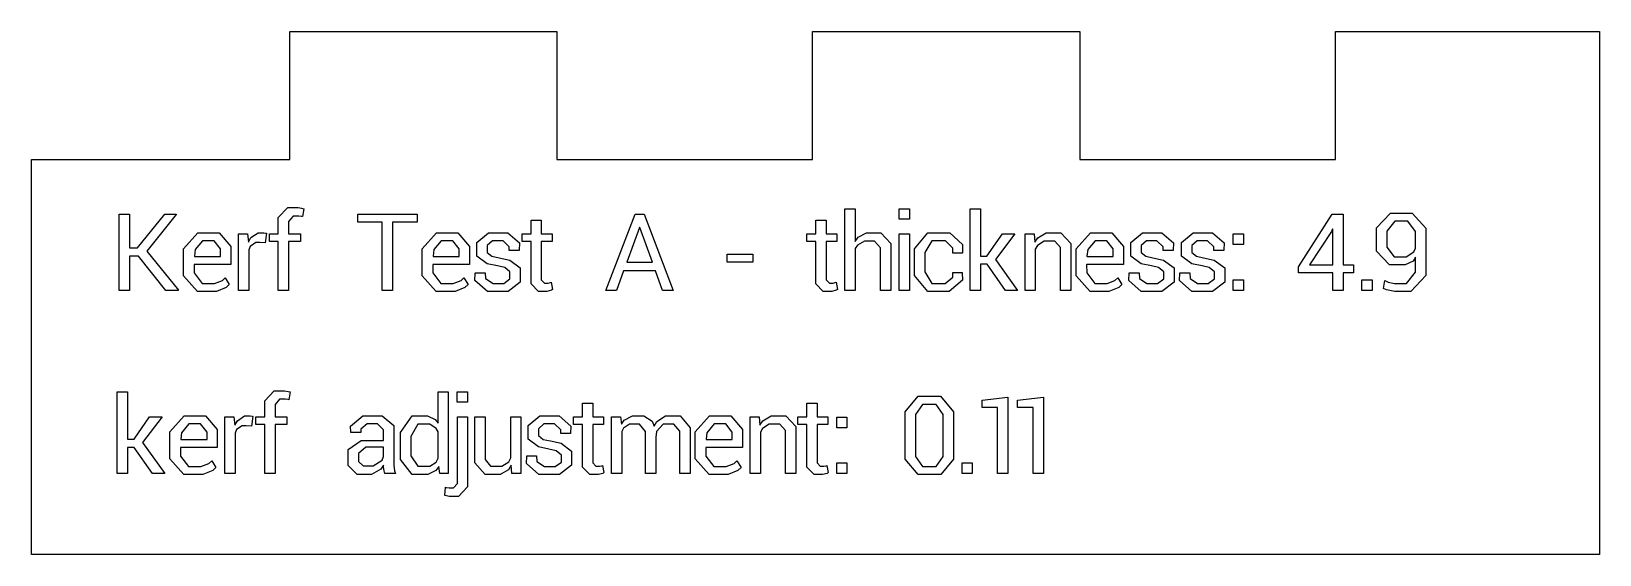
# Model space of a CAD drawing. Header units: millimetres. Extents: x 0 to 60, y 0 to 20.
import ezdxf

# ---------------------------------------------------------------- set-up
doc = ezdxf.new("R2010")
doc.units = ezdxf.units.MM

msp = doc.modelspace()

# ---------------------------------------------------------------- linework, layer by layer
at = {"color": 1}
msp.add_lwpolyline([(0, 0), (0, 15.1), (9.89, 15.1), (9.89, 20), (20.11, 20), (20.11, 15.1), (29.89, 15.1), (29.89, 20), (40.11, 20), (40.11, 15.1), (49.89, 15.1), (49.89, 20), (60, 20), (60, 0), (0, 0)], dxfattribs=at)
at = {"color": 0}
for points in [[(9.448, 12.264), (9.448, 12.538), (9.448, 12.884), (9.81, 13.262), (10.134, 13.262), (10.202, 13.262), (10.34, 13.24), (10.424, 13.22), (10.376, 12.92), (10.34, 12.928), (10.238, 12.94), (10.182, 12.94), (10.01, 12.94), (9.842, 12.734), (9.842, 12.538), (9.842, 12.264), (10.292, 12.264), (10.292, 11.972), (9.842, 11.972), (9.842, 10.1), (9.448, 10.1), (9.448, 11.972), (9.11, 11.972), (9.11, 12.264), (9.448, 12.264)], [(32.886, 11.888), (32.886, 11.456), (32.886, 10.1), (32.492, 10.1), (32.492, 11.46), (32.492, 11.728), (32.262, 11.984), (32.034, 11.984), (31.87, 11.984), (31.604, 11.83), (31.518, 11.698), (31.518, 10.1), (31.124, 10.1), (31.124, 13.22), (31.518, 13.22), (31.518, 11.974), (31.63, 12.13), (31.956, 12.304), (32.154, 12.304), (32.5, 12.304), (32.886, 11.888)], [(33.204, 13.22), (33.598, 13.22), (33.598, 12.818), (33.204, 12.818), (33.204, 13.22)], [(36.308, 13.22), (36.308, 11.412), (36.56, 11.412), (37.152, 12.264), (37.624, 12.264), (36.884, 11.28), (37.73, 10.1), (37.266, 10.1), (36.564, 11.098), (36.308, 11.098), (36.308, 10.1), (35.914, 10.1), (35.914, 13.22), (36.308, 13.22)], [(3.754, 13.012), (3.754, 11.724), (4.058, 11.724), (5.1, 13.012), (5.536, 13.012), (5.542, 13.002), (4.412, 11.604), (5.624, 10.11), (5.618, 10.1), (5.148, 10.1), (4.094, 11.414), (3.754, 11.414), (3.754, 10.1), (3.36, 10.1), (3.36, 13.012), (3.754, 13.012)], [(13.426, 12.702), (12.492, 12.702), (12.492, 13.012), (14.756, 13.012), (14.756, 12.702), (13.82, 12.702), (13.82, 10.1), (13.426, 10.1), (13.426, 12.702)], [(19.51, 10.658), (19.51, 10.506), (19.636, 10.382), (19.74, 10.382), (19.774, 10.382), (19.856, 10.398), (19.888, 10.41), (19.94, 10.14), (19.896, 10.104), (19.726, 10.058), (19.64, 10.058), (19.4, 10.058), (19.116, 10.348), (19.116, 10.658), (19.116, 11.972), (18.772, 11.972), (18.772, 12.264), (19.116, 12.264), (19.116, 12.786), (19.51, 12.786), (19.51, 12.264), (19.92, 12.264), (19.92, 11.972), (19.51, 11.972), (19.51, 10.658)], [(24.552, 10.1), (24.15, 10.1), (23.878, 10.85), (22.658, 10.85), (22.382, 10.1), (21.98, 10.1), (23.106, 13.012), (23.444, 13.012), (24.552, 10.1)], [(30.408, 11.972), (30.408, 10.658), (30.408, 10.506), (30.534, 10.382), (30.638, 10.382), (30.672, 10.382), (30.754, 10.398), (30.786, 10.41), (30.838, 10.14), (30.794, 10.104), (30.624, 10.058), (30.538, 10.058), (30.298, 10.058), (30.014, 10.348), (30.014, 10.658), (30.014, 11.972), (29.67, 11.972), (29.67, 12.264), (30.014, 12.264), (30.014, 12.786), (30.408, 12.786), (30.408, 12.264), (30.818, 12.264), (30.818, 11.972), (30.408, 11.972)], [(49.792, 10.772), (48.484, 10.772), (48.484, 10.994), (49.768, 13.012), (50.184, 13.012), (50.184, 11.08), (50.586, 11.08), (50.586, 10.772), (50.184, 10.772), (50.184, 10.1), (49.792, 10.1), (49.792, 10.772)], [(52.566, 11.076), (52.386, 11.076), (51.964, 11.076), (51.468, 11.598), (51.468, 12.056), (51.468, 12.494), (51.994, 13.054), (52.37, 13.054), (52.826, 13.054), (53.352, 12.484), (53.352, 11.93), (53.352, 11.236), (53.352, 10.666), (52.782, 10.058), (52.324, 10.058), (52.17, 10.058), (51.852, 10.116), (51.726, 10.176), (51.786, 10.478), (51.904, 10.416), (52.158, 10.366), (52.324, 10.366), (52.612, 10.366), (52.958, 10.802), (52.958, 11.232), (52.958, 11.364), (52.86, 11.222), (52.566, 11.076)], [(52.664, 12.744), (52.382, 12.744), (52.166, 12.744), (51.862, 12.358), (51.862, 12.056), (51.862, 11.756), (52.144, 11.384), (52.386, 11.384), (52.604, 11.384), (52.894, 11.572), (52.958, 11.718), (52.958, 11.97), (52.958, 12.352), (52.664, 12.744)], [(6.372, 12.304), (6.748, 12.304), (7.186, 12.304), (7.634, 11.776), (7.634, 11.336), (7.634, 11.09), (6.23, 11.09), (6.224, 11.08), (6.23, 10.768), (6.534, 10.366), (6.808, 10.366), (7.008, 10.366), (7.31, 10.48), (7.42, 10.58), (7.574, 10.324), (7.458, 10.21), (7.078, 10.058), (6.808, 10.058), (6.356, 10.058), (5.822, 10.66), (5.822, 11.14), (5.822, 11.228), (5.822, 11.69), (6.372, 12.304)], [(8.314, 10.1), (7.92, 10.1), (7.92, 12.264), (8.272, 12.264), (8.31, 11.948), (8.402, 12.116), (8.672, 12.304), (8.848, 12.304), (8.892, 12.304), (8.972, 12.29), (8.998, 12.282), (8.944, 11.916), (8.742, 11.928), (8.586, 11.928), (8.372, 11.78), (8.314, 11.646), (8.314, 10.1)], [(15.504, 12.304), (15.88, 12.304), (16.318, 12.304), (16.766, 11.776), (16.766, 11.336), (16.766, 11.09), (15.362, 11.09), (15.356, 11.08), (15.362, 10.768), (15.666, 10.366), (15.94, 10.366), (16.14, 10.366), (16.442, 10.48), (16.552, 10.58), (16.706, 10.324), (16.59, 10.21), (16.21, 10.058), (15.94, 10.058), (15.488, 10.058), (14.954, 10.66), (14.954, 11.14), (14.954, 11.228), (14.954, 11.69), (15.504, 12.304)], [(17.442, 11.12), (17.044, 11.414), (17.044, 11.668), (17.044, 11.932), (17.492, 12.304), (17.852, 12.304), (18.23, 12.304), (18.676, 11.916), (18.666, 11.638), (18.662, 11.626), (18.286, 11.626), (18.286, 11.768), (18.048, 11.994), (17.852, 11.994), (17.642, 11.994), (17.438, 11.81), (17.438, 11.68), (17.438, 11.552), (17.618, 11.404), (17.894, 11.346), (18.304, 11.258), (18.704, 10.956), (18.704, 10.702), (18.704, 10.414), (18.238, 10.058), (17.862, 10.058), (17.448, 10.058), (16.972, 10.478), (16.984, 10.758), (16.988, 10.77), (17.364, 10.77), (17.374, 10.56), (17.666, 10.366), (17.862, 10.366), (18.072, 10.366), (18.31, 10.536), (18.31, 10.674), (18.31, 10.804), (18.112, 10.972), (17.836, 11.034), (17.442, 11.12)], [(23.28, 12.506), (23.268, 12.506), (22.78, 11.18), (23.76, 11.18), (23.28, 12.506)], [(33.204, 10.1), (33.204, 12.264), (33.598, 12.264), (33.598, 10.1), (33.204, 10.1)], [(35.612, 10.784), (35.616, 10.772), (35.626, 10.492), (35.108, 10.058), (34.764, 10.058), (34.292, 10.058), (33.792, 10.674), (33.792, 11.14), (33.792, 11.224), (33.792, 11.686), (34.294, 12.304), (34.764, 12.304), (35.144, 12.304), (35.626, 11.856), (35.618, 11.53), (35.614, 11.518), (35.258, 11.518), (35.258, 11.716), (34.978, 11.994), (34.764, 11.994), (34.454, 11.994), (34.188, 11.548), (34.188, 11.224), (34.188, 11.14), (34.188, 10.808), (34.452, 10.366), (34.764, 10.366), (34.96, 10.366), (35.258, 10.608), (35.258, 10.784), (35.612, 10.784)], [(39.388, 12.304), (39.772, 11.894), (39.772, 11.466), (39.772, 10.1), (39.378, 10.1), (39.378, 11.458), (39.378, 11.744), (39.152, 11.984), (38.92, 11.984), (38.75, 11.984), (38.488, 11.82), (38.41, 11.678), (38.41, 10.1), (38.016, 10.1), (38.016, 12.264), (38.368, 12.264), (38.396, 11.942), (38.504, 12.114), (38.83, 12.304), (39.038, 12.304), (39.388, 12.304)], [(40.52, 12.304), (40.896, 12.304), (41.334, 12.304), (41.782, 11.776), (41.782, 11.336), (41.782, 11.09), (40.378, 11.09), (40.372, 11.08), (40.378, 10.768), (40.682, 10.366), (40.956, 10.366), (41.156, 10.366), (41.458, 10.48), (41.568, 10.58), (41.722, 10.324), (41.606, 10.21), (41.226, 10.058), (40.956, 10.058), (40.504, 10.058), (39.97, 10.66), (39.97, 11.14), (39.97, 11.228), (39.97, 11.69), (40.52, 12.304)], [(42.458, 11.12), (42.06, 11.414), (42.06, 11.668), (42.06, 11.932), (42.508, 12.304), (42.868, 12.304), (43.246, 12.304), (43.692, 11.916), (43.682, 11.638), (43.678, 11.626), (43.302, 11.626), (43.302, 11.768), (43.064, 11.994), (42.868, 11.994), (42.658, 11.994), (42.454, 11.81), (42.454, 11.68), (42.454, 11.552), (42.634, 11.404), (42.91, 11.346), (43.32, 11.258), (43.72, 10.956), (43.72, 10.702), (43.72, 10.414), (43.254, 10.058), (42.878, 10.058), (42.464, 10.058), (41.988, 10.478), (42, 10.758), (42.004, 10.77), (42.38, 10.77), (42.39, 10.56), (42.682, 10.366), (42.878, 10.366), (43.088, 10.366), (43.326, 10.536), (43.326, 10.674), (43.326, 10.804), (43.128, 10.972), (42.852, 11.034), (42.458, 11.12)], [(43.998, 11.414), (43.998, 11.668), (43.998, 11.932), (44.446, 12.304), (44.806, 12.304), (45.184, 12.304), (45.63, 11.916), (45.62, 11.638), (45.616, 11.626), (45.24, 11.626), (45.24, 11.768), (45.002, 11.994), (44.806, 11.994), (44.596, 11.994), (44.392, 11.81), (44.392, 11.68), (44.392, 11.552), (44.572, 11.404), (44.848, 11.346), (45.258, 11.258), (45.658, 10.956), (45.658, 10.702), (45.658, 10.414), (45.192, 10.058), (44.816, 10.058), (44.402, 10.058), (43.926, 10.478), (43.938, 10.758), (43.942, 10.77), (44.318, 10.77), (44.328, 10.56), (44.62, 10.366), (44.816, 10.366), (45.026, 10.366), (45.264, 10.536), (45.264, 10.674), (45.264, 10.804), (45.066, 10.972), (44.79, 11.034), (44.396, 11.12), (43.998, 11.414)], [(45.98, 12.256), (46.374, 12.256), (46.374, 11.852), (45.98, 11.852), (45.98, 12.256)], [(49.792, 11.08), (49.792, 12.446), (49.78, 12.448), (49.742, 12.348), (48.904, 11.08), (49.792, 11.08)], [(7.24, 11.45), (7.24, 11.682), (6.992, 11.994), (6.748, 11.994), (6.55, 11.994), (6.27, 11.66), (6.238, 11.408), (6.242, 11.398), (7.24, 11.398), (7.24, 11.45)], [(16.372, 11.45), (16.372, 11.682), (16.124, 11.994), (15.88, 11.994), (15.682, 11.994), (15.402, 11.66), (15.37, 11.408), (15.374, 11.398), (16.372, 11.398), (16.372, 11.45)], [(26.622, 11.176), (26.622, 11.484), (27.602, 11.484), (27.602, 11.176), (26.622, 11.176)], [(41.388, 11.45), (41.388, 11.682), (41.14, 11.994), (40.896, 11.994), (40.698, 11.994), (40.418, 11.66), (40.386, 11.408), (40.39, 11.398), (41.388, 11.398), (41.388, 11.45)], [(45.98, 10.504), (46.374, 10.504), (46.374, 10.1), (45.98, 10.1), (45.98, 10.504)], [(50.908, 10.1), (50.908, 10.504), (51.302, 10.504), (51.302, 10.1), (50.908, 10.1)], [(3.682, 6.22), (3.682, 4.412), (3.934, 4.412), (4.526, 5.264), (4.998, 5.264), (4.258, 4.28), (5.104, 3.1), (4.64, 3.1), (3.938, 4.098), (3.682, 4.098), (3.682, 3.1), (3.288, 3.1), (3.288, 6.22), (3.682, 6.22)], [(8.928, 5.538), (8.928, 5.884), (9.29, 6.262), (9.614, 6.262), (9.682, 6.262), (9.82, 6.24), (9.904, 6.22), (9.856, 5.92), (9.82, 5.928), (9.718, 5.94), (9.662, 5.94), (9.49, 5.94), (9.322, 5.734), (9.322, 5.538), (9.322, 5.264), (9.772, 5.264), (9.772, 4.972), (9.322, 4.972), (9.322, 3.1), (8.928, 3.1), (8.928, 4.972), (8.59, 4.972), (8.59, 5.264), (8.928, 5.264), (8.928, 5.538)], [(15.454, 5.164), (15.558, 5.03), (15.558, 6.22), (15.952, 6.22), (15.952, 3.1), (15.63, 3.1), (15.584, 3.366), (15.478, 3.214), (15.17, 3.058), (14.966, 3.058), (14.57, 3.058), (14.122, 3.632), (14.122, 4.1), (14.122, 4.142), (14.122, 4.664), (14.568, 5.304), (14.97, 5.304), (15.16, 5.304), (15.454, 5.164)], [(16.286, 5.826), (16.286, 6.22), (16.68, 6.22), (16.68, 5.826), (16.286, 5.826)], [(33.43, 4.21), (33.43, 4.9), (33.43, 5.456), (33.928, 6.054), (34.356, 6.054), (34.786, 6.054), (35.284, 5.456), (35.284, 4.9), (35.284, 4.21), (35.284, 3.652), (34.79, 3.058), (34.36, 3.058), (33.93, 3.058), (33.43, 3.654), (33.43, 4.21)], [(37.362, 6.012), (37.362, 3.1), (36.968, 3.1), (36.968, 5.628), (36.372, 5.62), (36.372, 5.904), (37.362, 6.012)], [(37.734, 5.904), (38.724, 6.012), (38.724, 3.1), (38.33, 3.1), (38.33, 5.628), (37.734, 5.62), (37.734, 5.904)], [(21.476, 4.972), (21.476, 3.658), (21.476, 3.506), (21.602, 3.382), (21.706, 3.382), (21.74, 3.382), (21.822, 3.398), (21.854, 3.41), (21.906, 3.14), (21.862, 3.104), (21.692, 3.058), (21.606, 3.058), (21.366, 3.058), (21.082, 3.348), (21.082, 3.658), (21.082, 4.972), (20.738, 4.972), (20.738, 5.264), (21.082, 5.264), (21.082, 5.786), (21.476, 5.786), (21.476, 5.264), (21.886, 5.264), (21.886, 4.972), (21.476, 4.972)], [(30.058, 3.658), (30.058, 3.506), (30.184, 3.382), (30.288, 3.382), (30.322, 3.382), (30.404, 3.398), (30.436, 3.41), (30.488, 3.14), (30.444, 3.104), (30.274, 3.058), (30.188, 3.058), (29.948, 3.058), (29.664, 3.348), (29.664, 3.658), (29.664, 4.972), (29.32, 4.972), (29.32, 5.264), (29.664, 5.264), (29.664, 5.786), (30.058, 5.786), (30.058, 5.264), (30.468, 5.264), (30.468, 4.972), (30.058, 4.972), (30.058, 3.658)], [(33.824, 4.984), (33.824, 4.13), (33.824, 3.752), (34.1, 3.366), (34.36, 3.366), (34.62, 3.366), (34.89, 3.75), (34.89, 4.13), (34.89, 4.984), (34.89, 5.362), (34.616, 5.744), (34.356, 5.744), (34.096, 5.744), (33.824, 5.362), (33.824, 4.984)], [(5.852, 5.304), (6.228, 5.304), (6.666, 5.304), (7.114, 4.776), (7.114, 4.336), (7.114, 4.09), (5.71, 4.09), (5.704, 4.08), (5.71, 3.768), (6.014, 3.366), (6.288, 3.366), (6.488, 3.366), (6.79, 3.48), (6.9, 3.58), (7.054, 3.324), (6.938, 3.21), (6.558, 3.058), (6.288, 3.058), (5.836, 3.058), (5.302, 3.66), (5.302, 4.14), (5.302, 4.228), (5.302, 4.69), (5.852, 5.304)], [(6.72, 4.45), (6.72, 4.682), (6.472, 4.994), (6.228, 4.994), (6.03, 4.994), (5.75, 4.66), (5.718, 4.408), (5.722, 4.398), (6.72, 4.398), (6.72, 4.45)], [(7.794, 4.646), (7.794, 3.1), (7.4, 3.1), (7.4, 5.264), (7.752, 5.264), (7.79, 4.948), (7.882, 5.116), (8.152, 5.304), (8.328, 5.304), (8.372, 5.304), (8.452, 5.29), (8.478, 5.282), (8.424, 4.916), (8.222, 4.928), (8.066, 4.928), (7.852, 4.78), (7.794, 4.646)], [(12.808, 3.058), (12.47, 3.058), (12.116, 3.404), (12.116, 3.708), (12.116, 4.018), (12.618, 4.368), (13.048, 4.368), (13.476, 4.368), (13.476, 4.582), (13.476, 4.772), (13.244, 4.994), (13.032, 4.994), (12.842, 4.994), (12.604, 4.8), (12.604, 4.664), (12.228, 4.664), (12.224, 4.676), (12.212, 4.912), (12.682, 5.304), (13.054, 5.304), (13.422, 5.304), (13.87, 4.93), (13.87, 4.578), (13.87, 3.536), (13.87, 3.42), (13.894, 3.204), (13.926, 3.1), (13.52, 3.1), (13.5, 3.198), (13.478, 3.348), (13.476, 3.424), (13.366, 3.268), (13.012, 3.058), (12.808, 3.058)], [(15.482, 3.538), (15.558, 3.682), (15.558, 4.692), (15.482, 4.826), (15.24, 4.984), (15.07, 4.984), (14.786, 4.984), (14.516, 4.516), (14.516, 4.142), (14.516, 4.1), (14.516, 3.772), (14.784, 3.378), (15.066, 3.378), (15.242, 3.378), (15.482, 3.538)], [(15.98, 2.226), (15.878, 2.244), (15.82, 2.262), (15.848, 2.572), (15.876, 2.562), (15.98, 2.548), (16.014, 2.548), (16.144, 2.548), (16.298, 2.724), (16.298, 2.922), (16.298, 5.264), (16.692, 5.264), (16.692, 2.922), (16.692, 2.588), (16.348, 2.226), (16.042, 2.226), (15.98, 2.226)], [(17.366, 3.058), (16.97, 3.51), (16.97, 3.988), (16.97, 5.264), (17.364, 5.264), (17.364, 3.984), (17.364, 3.638), (17.568, 3.378), (17.784, 3.378), (17.994, 3.378), (18.268, 3.548), (18.338, 3.704), (18.338, 5.264), (18.732, 5.264), (18.732, 3.1), (18.378, 3.1), (18.352, 3.42), (18.25, 3.246), (17.93, 3.058), (17.72, 3.058), (17.366, 3.058)], [(19.408, 4.12), (19.01, 4.414), (19.01, 4.668), (19.01, 4.932), (19.458, 5.304), (19.818, 5.304), (20.196, 5.304), (20.642, 4.916), (20.632, 4.638), (20.628, 4.626), (20.252, 4.626), (20.252, 4.768), (20.014, 4.994), (19.818, 4.994), (19.608, 4.994), (19.404, 4.81), (19.404, 4.68), (19.404, 4.552), (19.584, 4.404), (19.86, 4.346), (20.27, 4.258), (20.67, 3.956), (20.67, 3.702), (20.67, 3.414), (20.204, 3.058), (19.828, 3.058), (19.414, 3.058), (18.938, 3.478), (18.95, 3.758), (18.954, 3.77), (19.33, 3.77), (19.34, 3.56), (19.632, 3.366), (19.828, 3.366), (20.038, 3.366), (20.276, 3.536), (20.276, 3.674), (20.276, 3.804), (20.078, 3.972), (19.802, 4.034), (19.408, 4.12)], [(23.436, 5.304), (23.746, 5.104), (23.824, 4.904), (23.926, 5.088), (24.262, 5.304), (24.486, 5.304), (24.816, 5.304), (25.2, 4.85), (25.2, 4.394), (25.2, 3.1), (24.806, 3.1), (24.806, 4.398), (24.806, 4.718), (24.586, 4.984), (24.368, 4.984), (24.166, 4.984), (23.916, 4.704), (23.894, 4.49), (23.894, 4.474), (23.894, 3.1), (23.498, 3.1), (23.498, 4.398), (23.498, 4.702), (23.272, 4.984), (23.06, 4.984), (22.88, 4.984), (22.648, 4.836), (22.586, 4.702), (22.586, 3.1), (22.192, 3.1), (22.192, 5.264), (22.544, 5.264), (22.572, 4.98), (22.678, 5.134), (23.004, 5.304), (23.22, 5.304), (23.436, 5.304)], [(25.948, 5.304), (26.324, 5.304), (26.762, 5.304), (27.21, 4.776), (27.21, 4.336), (27.21, 4.09), (25.806, 4.09), (25.8, 4.08), (25.806, 3.768), (26.11, 3.366), (26.384, 3.366), (26.584, 3.366), (26.886, 3.48), (26.996, 3.58), (27.15, 3.324), (27.034, 3.21), (26.654, 3.058), (26.384, 3.058), (25.932, 3.058), (25.398, 3.66), (25.398, 4.14), (25.398, 4.228), (25.398, 4.69), (25.948, 5.304)], [(26.816, 4.45), (26.816, 4.682), (26.568, 4.994), (26.324, 4.994), (26.126, 4.994), (25.846, 4.66), (25.814, 4.408), (25.818, 4.398), (26.816, 4.398), (26.816, 4.45)], [(28.518, 5.304), (28.868, 5.304), (29.252, 4.894), (29.252, 4.466), (29.252, 3.1), (28.858, 3.1), (28.858, 4.458), (28.858, 4.744), (28.632, 4.984), (28.4, 4.984), (28.23, 4.984), (27.968, 4.82), (27.89, 4.678), (27.89, 3.1), (27.496, 3.1), (27.496, 5.264), (27.848, 5.264), (27.876, 4.942), (27.984, 5.114), (28.31, 5.304), (28.518, 5.304)], [(30.81, 5.256), (31.204, 5.256), (31.204, 4.852), (30.81, 4.852), (30.81, 5.256)], [(12.796, 4.102), (12.51, 3.862), (12.51, 3.7), (12.51, 3.556), (12.69, 3.388), (12.866, 3.388), (13.08, 3.388), (13.424, 3.608), (13.476, 3.75), (13.476, 4.102), (13.034, 4.102), (12.796, 4.102)], [(30.81, 3.1), (30.81, 3.504), (31.204, 3.504), (31.204, 3.1), (30.81, 3.1)], [(36, 3.1), (35.606, 3.1), (35.606, 3.504), (36, 3.504), (36, 3.1)]]:
    msp.add_lwpolyline(points, dxfattribs=at)

doc.saveas('drawing.dxf')
